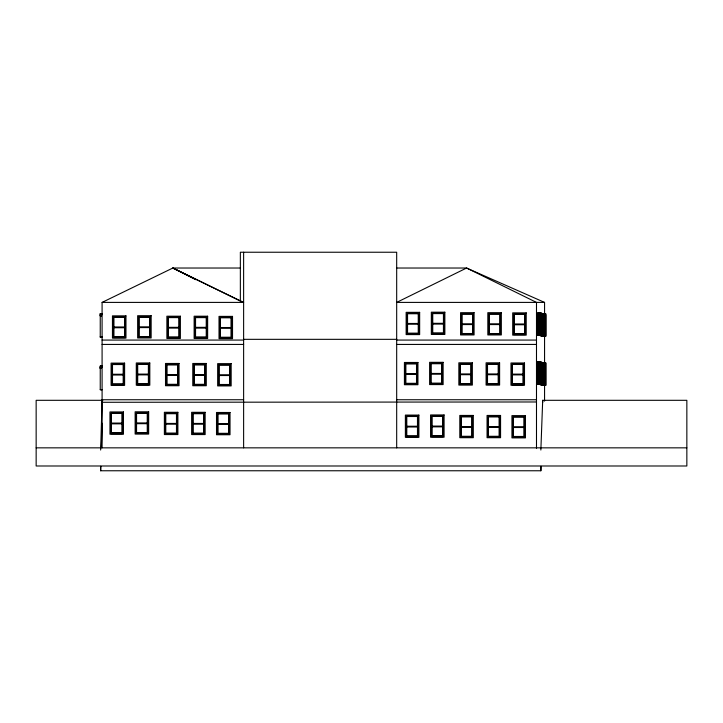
<?xml version="1.0" encoding="UTF-8"?>
<svg xmlns="http://www.w3.org/2000/svg" width="723" height="723" viewBox="0 0 723 723"><rect width="100%" height="100%" fill="white"/><g stroke="black" fill="none" stroke-linecap="round" stroke-linejoin="round"><path stroke-width="1.08" d="M102.088 400.307L100.66 450.031M541.03 466.344L540.858 470.763L100.66 470.763L100.795 466.344M101.356 447.546L102.088 423.226M102.802 400.307L36.15 400.307L36.15 465.992L686.85 465.992L686.85 400.307L542.693 400.307L540.858 450.031M102.088 447.799L102.088 302.404L172.851 268.025L240.235 268.025M396.665 268.025L466.588 268.025L544.564 302.404L544.564 313.628M102.088 302.404L243.624 302.404L172.851 268.025L195.689 279.656M544.564 302.404L396.683 302.404L466.588 268.025L536.493 302.404L536.493 448.206M538.771 312.869L541.03 312.869L541.03 335.129L537.867 335.192M539.738 313.285L541.997 313.285L541.997 335.544L539.738 335.544M102.088 313.619L100.244 313.619L100.244 337.108M100.244 313.755L102.088 313.755M539.9 313.954L540.994 313.954M543.714 313.954L545.973 313.954L545.973 336.213L543.714 336.213M100.244 314.035L102.088 314.035M536.9 314.089L537.65 314.089M538.002 314.089L540.09 314.017M541.807 314.089L545.07 314.017L545.07 336.276L541.807 336.349M540.876 314.369L541.961 314.369M536.909 314.415L537.813 314.415M100.244 314.704L102.088 314.704L100.244 314.839M541.509 314.93L542.946 314.93L542.602 335.535M100.244 315.12L101.328 315.12M543.597 315.101L545.043 315.101L544.69 335.698M545.594 315.038L545.594 335.635M100.244 315.689L101.328 315.689M100.244 315.788L101.328 315.861M100.244 315.924L101.328 315.924M432.752 323.317L443.434 323.317M407.555 323.461L418.246 323.461M461.979 323.805L472.67 323.805M489.236 323.814L499.927 323.814M514.116 323.994L524.808 323.994M432.752 324.076L443.434 324.076M407.555 324.22L418.246 324.22M461.979 324.564L472.67 324.564M489.236 324.573L499.927 324.573M514.116 324.754L524.808 324.754M139.06 326.841L149.751 326.841M113.863 326.986L124.555 326.986M168.287 327.329L178.979 327.329M195.544 327.338L206.236 327.338M139.06 327.6L149.751 327.6M220.425 327.519L231.116 327.519M113.863 327.745L124.555 327.745M168.287 328.088L178.979 328.088M195.544 328.097L206.236 328.097M220.425 328.269L231.116 328.269M432.417 333.366L443.768 333.366M407.23 333.511L418.572 333.511M461.645 333.854L472.996 333.854M488.911 333.863L500.253 333.863M536.909 333.845L537.813 333.845M513.791 334.035L525.133 334.035M537.65 334.18L536.9 334.18L539.087 334.686M541.961 334.966L541.617 314.369M540.723 336.105L542.982 336.105L542.982 313.845L542.566 336.105M100.244 336.864L102.088 336.864M138.726 336.891L150.077 336.891M100.244 337.035L102.088 337.108M113.538 337.035L124.88 337.035M167.962 337.379L179.304 337.379M195.219 337.388L206.561 337.388M220.099 337.56L231.441 337.56M243.624 339.331L396.683 339.331M102.088 340.072L243.624 340.072M396.683 340.072L536.493 340.072M102.088 344.428L243.624 344.428M396.683 344.428L536.493 344.428M537.885 361.97L541.048 361.907L541.048 384.166L538.789 384.166M539.756 362.313L542.024 362.313L542.024 384.573L539.756 384.573M539.765 363.054L541.021 362.991M542.837 363.054L546.001 362.991L546.001 385.251L542.837 385.314M536.918 363.127L537.677 363.127M538.029 363.127L539.114 363.127M541.834 363.127L544.094 363.127L544.094 385.386L541.834 385.386M537.84 363.452L536.927 363.452L536.927 382.883L537.84 382.883M540.894 363.398L541.988 363.398M541.536 363.967L542.973 363.967M542.973 364.211L545.061 364.139M102.088 366.01L100.244 366.01L100.244 389.742L102.088 389.742M100.244 366.145L102.088 366.073M100.244 366.425L102.088 366.425M100.244 367.094L102.088 366.995M100.244 367.23L101.328 367.23M100.244 367.411L102.088 367.347M100.244 367.483L102.088 367.483M100.244 368.079L101.328 368.079M100.244 368.432L101.328 368.432M100.244 368.495L101.328 368.495M431.025 373.448L441.717 373.448M405.829 373.601L416.52 373.601M460.253 373.936L470.944 373.936M487.51 373.954L498.201 373.954M137.704 374.107L148.387 374.107M512.39 374.125L523.081 374.125M112.508 374.252L123.199 374.252M405.829 374.351L416.52 374.351M431.025 374.207L441.717 374.207M166.932 374.595L177.623 374.595M194.189 374.604L204.88 374.604M219.069 374.776L229.76 374.776M460.253 374.695L470.944 374.695M487.51 374.713L498.201 374.713M137.704 374.866L148.387 374.866M512.39 374.885L523.081 374.885M112.508 375.011L123.199 375.011M166.932 375.354L177.623 375.354M194.189 375.364L204.88 375.364M219.069 375.535L229.76 375.535M537.677 383.217L536.918 383.217L539.114 383.723M430.691 383.497L442.042 383.497M405.504 383.642L416.855 383.642M459.927 383.985L471.269 383.985M487.185 383.994L498.527 383.994M541.988 384.003L539.792 383.497M112.182 384.293L123.525 384.293M137.37 384.148L148.721 384.148M512.065 384.166L523.416 384.166M166.597 384.636L177.948 384.636M193.854 384.645L205.205 384.645M218.744 384.826L230.086 384.826M544.067 384.808L543.714 364.211M540.741 385.142L543.009 385.142L543.009 362.883L542.593 385.142M100.244 389.67L102.088 389.607M102.088 399.747L243.624 399.747M396.683 399.747L536.493 399.747M536.493 401.979L102.088 402.286M136.557 422.937L147.248 422.937M111.36 423.082L122.051 423.082M165.784 423.425L176.475 423.425M193.041 423.434L203.732 423.434M217.921 423.606L228.613 423.606M136.557 423.696L147.248 423.696M111.36 423.841L122.051 423.841M165.784 424.184L176.475 424.184M193.041 424.193L203.732 424.193M217.921 424.365L228.613 424.365M431.983 426.082L442.675 426.082M406.787 426.227L417.478 426.227M461.211 426.57L471.902 426.57M488.468 426.579L499.159 426.579M513.348 426.751L524.039 426.751M431.983 426.841L442.675 426.841M406.787 426.986L417.478 426.986M461.211 427.329L471.902 427.329M488.468 427.338L499.159 427.338M513.348 427.51L524.039 427.51M136.222 432.987L147.573 432.987M111.035 433.131L122.377 433.131M165.459 433.475L176.801 433.475M192.716 433.484L204.058 433.484M217.596 433.655L228.938 433.655M431.649 436.123L443 436.123M406.462 436.267L417.804 436.267M460.885 436.611L472.227 436.611M488.142 436.62L499.485 436.62M513.023 436.8L524.365 436.8M36.15 447.844L686.85 447.844M172.851 268.025L243.136 302.404M545.558 313.954L545.558 336.213M545.585 362.991L545.585 385.251M545.097 363.054L545.097 385.314M544.654 314.017L544.654 336.276M544.681 363.054L544.681 385.314M544.564 336.059L544.564 362.991M544.564 385.422L544.564 401.129M544.076 314.089L544.076 336.349M543.66 314.089L543.66 336.349M543.678 363.127L543.678 385.386M542.693 400.307L542.693 402.485M541.608 362.313L541.608 384.573M541.581 313.285L541.581 335.544M540.858 466.398L540.858 470.763M540.614 312.869L540.614 335.129M540.641 361.907L540.641 384.166M540.126 335.192L540.126 312.932L536.864 313.005L536.864 335.264L539.123 335.264L539.123 313.005M540.144 361.97L540.144 384.229M539.71 312.932L539.71 335.192M539.738 361.97L539.738 384.229M538.743 314.089L538.743 334.686M538.734 362.042L538.734 384.302M538.707 313.005L538.707 335.264M537.478 314.415L537.478 324.13M537.478 324.889L537.478 333.845M537.505 363.452L537.505 373.167M537.505 373.927L537.505 382.883M537.279 313.005L537.279 335.264M537.306 362.042L537.306 384.302M396.683 447.844L396.683 252.237L240.352 252.237L240.352 301.292M243.624 252.237L243.624 447.844M100.66 466.398L100.66 470.763M444.853 312.191L431.333 312.191L431.333 334.451L444.853 334.451L444.853 312.191M419.656 312.336L406.145 312.336L406.145 334.595L419.656 334.595L419.656 312.336M474.08 312.679L460.56 312.679L460.56 334.939L474.08 334.939L474.08 312.679M501.337 312.688L487.826 312.688L487.826 334.948L501.337 334.948L501.337 312.688M526.217 312.86L512.706 312.86L512.706 335.12L526.217 335.12L526.217 312.86M443.768 313.276L432.417 313.276L432.417 333.872L443.768 333.872L443.768 313.276M418.572 313.421L407.23 313.421L407.23 334.017L418.572 334.017L418.572 313.421M443.434 313.601L432.752 313.601L432.752 333.032L443.434 333.032L443.434 313.601M418.246 313.746L407.555 313.746L407.555 333.176L418.246 333.176L418.246 313.746M472.996 313.764L461.645 313.764L461.645 334.36L472.996 334.36L472.996 313.764M500.253 313.773L488.911 313.773L488.911 334.369L500.253 334.369L500.253 313.773M525.133 313.945L513.791 313.945L513.791 334.541L525.133 334.541L525.133 313.945M472.67 314.089L461.979 314.089L461.979 333.52L472.67 333.52L472.67 314.089M499.927 314.098L489.236 314.098L489.236 333.538L499.927 333.538L499.927 314.098M524.808 314.279L514.116 314.279L514.116 333.71L524.808 333.71L524.808 314.279M151.161 315.716L137.641 315.716L137.641 337.975L151.161 337.975L151.161 315.716M125.965 315.861L112.454 315.861L112.454 338.12L125.965 338.12L125.965 315.861M180.388 316.204L166.877 316.204L166.877 338.463L180.388 338.463L180.388 316.204M207.646 316.213L194.135 316.213L194.135 338.472L207.646 338.472L207.646 316.213M232.526 316.385L219.015 316.385L219.015 338.644L232.526 338.644L232.526 316.385M150.077 316.791L138.726 316.791L138.726 337.397L150.077 337.397L150.077 316.791M124.88 316.945L113.538 316.945L113.538 337.542L124.88 337.542L124.88 316.945M124.555 317.27L113.863 317.27L113.863 336.701L124.555 336.701L124.555 317.27M149.751 317.126L139.06 317.126L139.06 336.556L149.751 336.556L149.751 317.126M179.304 317.289L167.962 317.289L167.962 337.885L179.304 337.885L179.304 317.289M206.561 317.298L195.219 317.298L195.219 337.894L206.561 337.894L206.561 317.298M231.441 317.469L220.099 317.469L220.099 338.066L231.441 338.066L231.441 317.469M178.979 317.614L168.287 317.614L168.287 337.045L178.979 337.045L178.979 317.614M206.236 317.623L195.544 317.623L195.544 337.054L206.236 337.054L206.236 317.623M231.116 317.795L220.425 317.795L220.425 337.234L231.116 337.234L231.116 317.795M539.15 362.042L536.891 362.042L536.891 384.302L539.15 384.302L539.15 362.042M443.127 362.322L429.616 362.322L429.616 384.582L443.127 384.582L443.127 362.322M417.939 362.467L404.419 362.467L404.419 384.726L417.939 384.726L417.939 362.467M472.354 362.81L458.843 362.81L458.843 385.07L472.354 385.07L472.354 362.81M499.611 362.819L486.1 362.819L486.1 385.079L499.611 385.079L499.611 362.819M149.806 362.973L136.286 362.973L136.286 385.232L149.806 385.232L149.806 362.973M524.5 362.991L510.98 362.991L510.98 385.251L524.5 385.251L524.5 362.991M124.609 363.118L111.098 363.118L111.098 385.377L124.609 385.377L124.609 363.118M179.033 363.461L165.513 363.461L165.513 385.721L179.033 385.721L179.033 363.461M206.29 363.47L192.77 363.47L192.77 385.73L206.29 385.73L206.29 363.47M442.042 363.407L430.691 363.407L430.691 384.003L442.042 384.003L442.042 363.407M231.17 363.642L217.659 363.642L217.659 385.91L231.17 385.91L231.17 363.642M416.855 363.552L405.504 363.552L405.504 384.148L416.855 384.148L416.855 363.552M441.717 363.732L431.025 363.732L431.025 383.172L441.717 383.172L441.717 363.732M416.52 363.877L405.829 363.877L405.829 383.317L416.52 383.317L416.52 363.877M471.269 363.895L459.927 363.895L459.927 384.491L471.269 384.491L471.269 363.895M498.527 363.904L487.185 363.904L487.185 384.509L498.527 384.509L498.527 363.904M148.721 364.058L137.37 364.058L137.37 384.654L148.721 384.654L148.721 364.058M523.416 364.076L512.065 364.076L512.065 384.681L523.416 384.681L523.416 364.076M123.525 364.202L112.182 364.202L112.182 384.799L123.525 384.799L123.525 364.202M470.944 364.22L460.253 364.22L460.253 383.66L470.944 383.66L470.944 364.22M498.201 364.238L487.51 364.238L487.51 383.669L498.201 383.669L498.201 364.238M148.387 364.383L137.704 364.383L137.704 383.823L148.387 383.823L148.387 364.383M523.081 364.41L512.39 364.41L512.39 383.841L523.081 383.841L523.081 364.41M123.199 364.537L112.508 364.537L112.508 383.967L123.199 383.967L123.199 364.537M177.948 364.546L166.597 364.546L166.597 385.142L177.948 385.142L177.948 364.546M205.205 364.555L193.854 364.555L193.854 385.16L205.205 385.16L205.205 364.555M230.086 364.726L218.744 364.726L218.744 385.332L230.086 385.332L230.086 364.726M177.623 364.88L166.932 364.88L166.932 384.311L177.623 384.311L177.623 364.88M204.88 364.889L194.189 364.889L194.189 384.32L204.88 384.32L204.88 364.889M229.76 365.061L219.069 365.061L219.069 384.491L229.76 384.491L229.76 365.061M148.658 411.803L135.138 411.803L135.138 434.062L148.658 434.062L148.658 411.803M123.461 411.947L109.95 411.947L109.95 434.216L123.461 434.216L123.461 411.947M177.885 412.291L164.374 412.291L164.374 434.559L177.885 434.559L177.885 412.291M205.142 412.309L191.631 412.309L191.631 434.568L205.142 434.568L205.142 412.309M230.022 412.481L216.511 412.481L216.511 434.74L230.022 434.74L230.022 412.481M147.573 412.887L136.222 412.887L136.222 433.493L147.573 433.493L147.573 412.887M122.377 413.032L111.035 413.032L111.035 433.637L122.377 433.637L122.377 413.032M122.051 413.366L111.36 413.366L111.36 432.797L122.051 432.797L122.051 413.366M147.248 413.222L136.557 413.222L136.557 432.652L147.248 432.652L147.248 413.222M176.801 413.375L165.459 413.375L165.459 433.981L176.801 433.981L176.801 413.375M204.058 413.393L192.716 413.393L192.716 433.99L204.058 433.99L204.058 413.393M228.938 413.565L217.596 413.565L217.596 434.161L228.938 434.161L228.938 413.565M176.475 413.71L165.784 413.71L165.784 433.14L176.475 433.14L176.475 413.71M203.732 413.719L193.041 413.719L193.041 433.149L203.732 433.149L203.732 413.719M228.613 413.89L217.921 413.89L217.921 433.321L228.613 433.321L228.613 413.89M444.085 414.948L430.565 414.948L430.565 437.207L444.085 437.207L444.085 414.948M418.888 415.092L405.377 415.092L405.377 437.352L418.888 437.352L418.888 415.092M473.312 415.436L459.801 415.436L459.801 437.695L473.312 437.695L473.312 415.436M500.569 415.445L487.058 415.445L487.058 437.704L500.569 437.704L500.569 415.445M525.449 415.617L511.938 415.617L511.938 437.885L525.449 437.885L525.449 415.617M443 416.032L431.649 416.032L431.649 436.629L443 436.629L443 416.032M417.804 416.177L406.462 416.177L406.462 436.773L417.804 436.773L417.804 416.177M442.675 416.358L431.983 416.358L431.983 435.797L442.675 435.797L442.675 416.358M417.478 416.511L406.787 416.511L406.787 435.942L417.478 435.942L417.478 416.511M472.227 416.52L460.885 416.52L460.885 437.117L472.227 437.117L472.227 416.52M499.485 416.529L488.142 416.529L488.142 437.135L499.485 437.135L499.485 416.529M524.365 416.701L513.023 416.701L513.023 437.307L524.365 437.307L524.365 416.701M471.902 416.855L461.211 416.855L461.211 436.285L471.902 436.285L471.902 416.855M499.159 416.864L488.468 416.864L488.468 436.294L499.159 436.294L499.159 416.864M524.039 417.035L513.348 417.035L513.348 436.466L524.039 436.466L524.039 417.035"/></g></svg>
